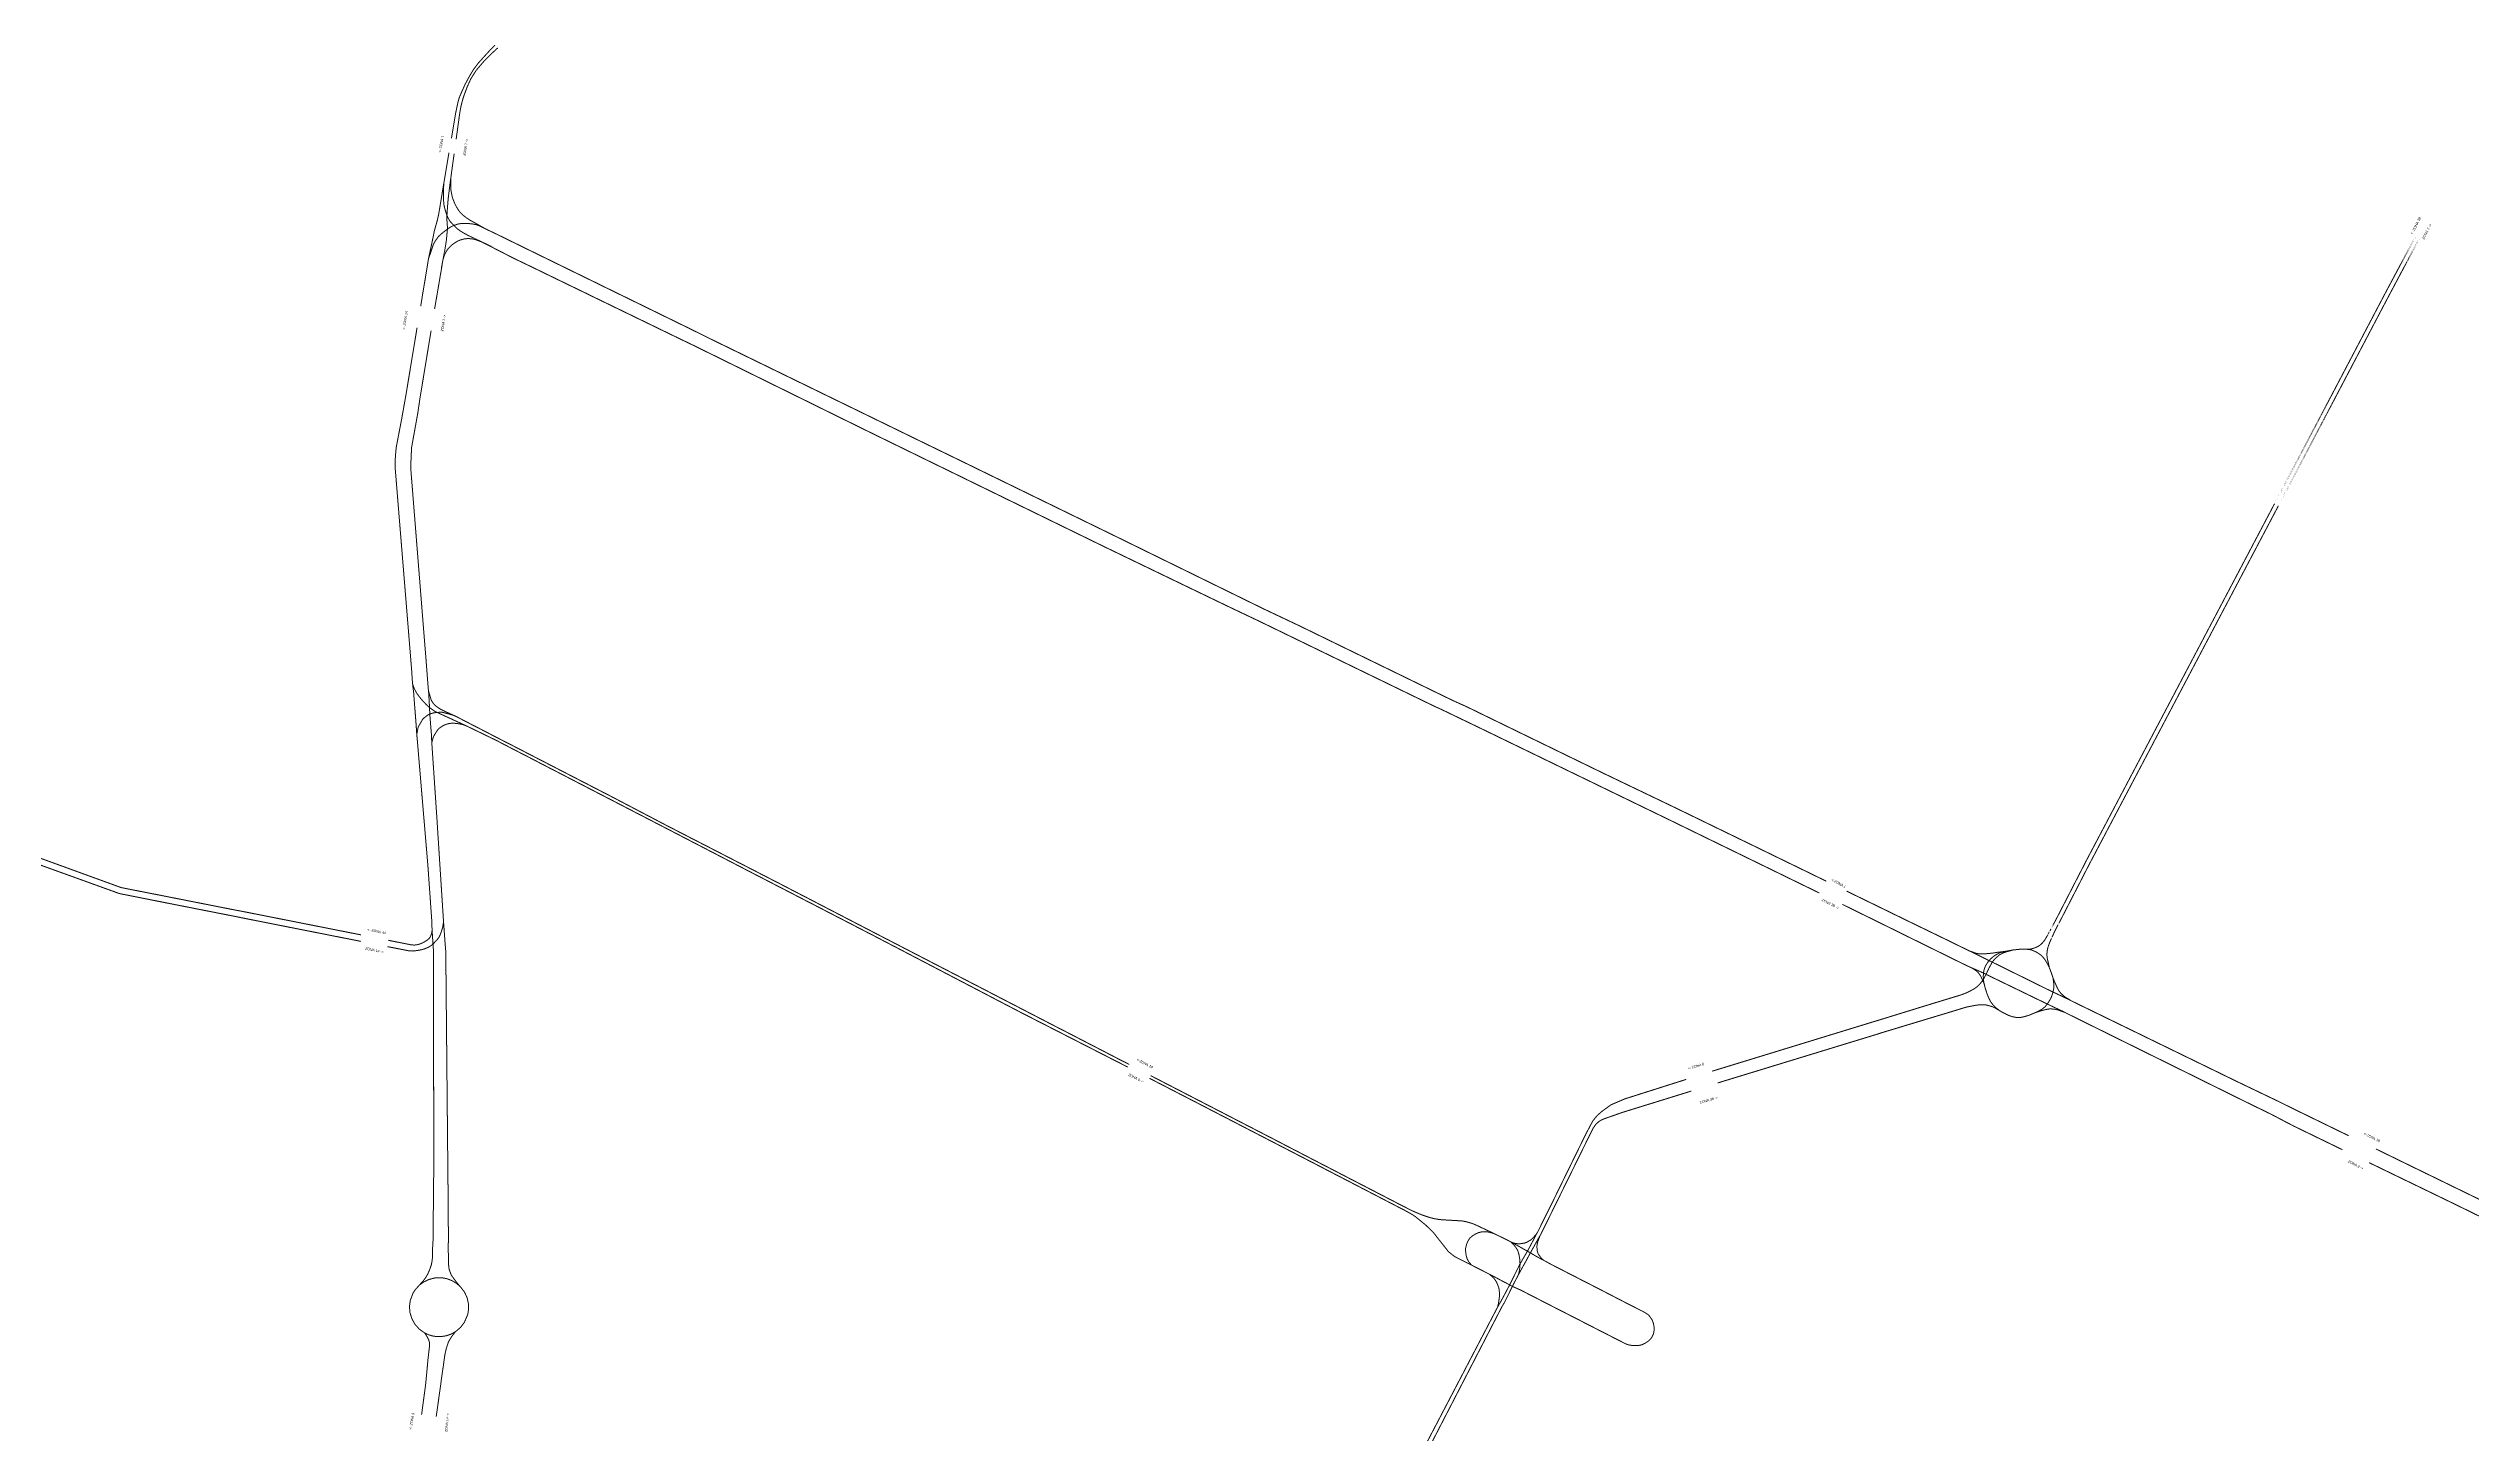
# Model space of a CAD drawing. Extents: x 1390859 to 1402934, y 4985335 to 4998118.
# Drawn here: x 1393870 to 1396289, y 4992168 to 4993551 of the extents above; entities that cross this region are included whole.
import ezdxf

# ---------------------------------------------------------------- set-up
doc = ezdxf.new("R2010")
doc.units = 0
doc.layers.add('Divisori', color=6, linetype='Continuous', lineweight=9)
for name, color, linetype in [('Zona01', 7, 'Continuous'), ('Zona03', 7, 'Continuous'), ('Zona07', 7, 'Continuous'), ('Zona08', 7, 'Continuous'), ('Zona14', 7, 'Continuous'), ('Zona38', 7, 'Continuous'), ('Zona44', 7, 'Continuous')]:
    doc.layers.add(name, color=color, linetype=linetype)
doc.styles.add('ARIAL', font='arial.ttf')

msp = doc.modelspace()

# ---------------------------------------------------------------- linework, layer by layer
at = {"layer": 'Zona01', "color": 3, "const_width": 1}
for points in [[(1394270.1, 4993446.4), (1394267.1, 4993428.3), (1394265.3, 4993417.5), (1394264.9, 4993415.4), (1394264.6, 4993402.4), (1394264.7, 4993399.2), (1394265.1, 4993394.5), (1394266.2, 4993389.7), (1394266.8, 4993387.8), (1394268.1, 4993383.9), (1394269.3, 4993381.2), (1394270.5, 4993379.1), (1394271.3, 4993377.8), (1394273.2, 4993375.8), (1394275.1, 4993373.9), (1394278.6, 4993370.4), (1394279.9, 4993369.5), (1394281.9, 4993368), (1394284.9, 4993366.2), (1394288.9, 4993364), (1394297.7, 4993359.8), (1394303.4, 4993357.1), (1394297.6, 4993359.3), (1394296.9, 4993359.6), (1394293, 4993360.5), (1394288.8, 4993360.7), (1394285.6, 4993360.4), (1394281.8, 4993359.4), (1394279.5, 4993358.5), (1394278.4, 4993357.9), (1394276.7, 4993356.9), (1394275.5, 4993356.2), (1394273.8, 4993354.9), (1394271.8, 4993353.2), (1394269.3, 4993350.5), (1394267.2, 4993347.4), (1394265.8, 4993344.7), (1394265.5, 4993343.8), (1394265.2, 4993343), (1394264.1, 4993339.3), (1394264.8, 4993343.1), (1394265, 4993343.8), (1394266.3, 4993350.9), (1394267.5, 4993358.6), (1394267.8, 4993362), (1394268.6, 4993370.1), (1394268.5, 4993373.6), (1394268.4, 4993374.4), (1394268.3, 4993376.5), (1394268.2, 4993377.9), (1394268.1, 4993379), (1394268.1, 4993383.9), (1394268.3, 4993387.2), (1394269.3, 4993400.1), (1394271.3, 4993416.4), (1394271.9, 4993420.7), (1394275.3, 4993445.4)], [(1394307, 4993370.2), (1394300.4, 4993373.9), (1394291.6, 4993378.8), (1394287.5, 4993381.4), (1394286.3, 4993382.4), (1394284.2, 4993384), (1394282.1, 4993386.1), (1394281.1, 4993387), (1394279.3, 4993389.6), (1394277.6, 4993392.3), (1394275.7, 4993396.1), (1394275.3, 4993397.2), (1394274.1, 4993400.1), (1394273.5, 4993401.9), (1394272.2, 4993408.4), (1394271.9, 4993413), (1394271.9, 4993416.3), (1394271.9, 4993420.7)], [(1394264.9, 4993415.4), (1394262.9, 4993403.3), (1394260.8, 4993390.4), (1394259.8, 4993384.7), (1394259.1, 4993381.5), (1394258.3, 4993378.2), (1394256, 4993370.1), (1394255.7, 4993369), (1394253.7, 4993359.3), (1394250.9, 4993346.1), (1394249.7, 4993340.6), (1394246.3, 4993319.7), (1394243.7, 4993304.5), (1394243.1, 4993300.3), (1394241.9, 4993293.2)], [(1395645.1, 4992719.1), (1395582.7, 4992749.5), (1395493.8, 4992792.7), (1395422.3, 4992827), (1395325.7, 4992874), (1395287.1, 4992892.8), (1395282.1, 4992895.1), (1395273.6, 4992898.9), (1395264, 4992903.5), (1395155.6, 4992956.3), (1395118.9, 4992974.2), (1395083.8, 4992990.8), (1394930.2, 4993066.1), (1394773.3, 4993142.6), (1394741.8, 4993157.9), (1394724.6, 4993166.3), (1394533.1, 4993259.6), (1394521.1, 4993265.6), (1394341.6, 4993353.4), (1394316.5, 4993365.7), (1394313.5, 4993367.1), (1394307.7, 4993369.9), (1394307, 4993370.2), (1394300.3, 4993373.5), (1394296.7, 4993374.7), (1394292.4, 4993375.5), (1394290.6, 4993375.6), (1394288.1, 4993375.9), (1394283.5, 4993375.8), (1394280.6, 4993375.5), (1394278.1, 4993374.9), (1394276.3, 4993374.2), (1394275.1, 4993373.9), (1394271.3, 4993372), (1394268.6, 4993370.1), (1394267.2, 4993369.1), (1394265.1, 4993367.5), (1394262.3, 4993365.2), (1394259.7, 4993362.8), (1394256.4, 4993358.2), (1394254.6, 4993355), (1394253.4, 4993351.4), (1394251.6, 4993346), (1394249.7, 4993340.6)], [(1394303.4, 4993357.1), (1394334.8, 4993341), (1394350.2, 4993333.6), (1394503.7, 4993259.1), (1394514.6, 4993253.9), (1394667, 4993178.8), (1394686.1, 4993169.4), (1394707.8, 4993158.8), (1394718.2, 4993153.7), (1394923.2, 4993053.6), (1395009.2, 4993012.1), (1395049.7, 4992992.6), (1395077.5, 4992979.4), (1395254.6, 4992893.4), (1395258.2, 4992891.8), (1395268, 4992887.2), (1395271.5, 4992885.5), (1395276.8, 4992882.9), (1395297.4, 4992873), (1395319.9, 4992862.1), (1395416.6, 4992815.2), (1395487.9, 4992780.6), (1395576.3, 4992737.5), (1395638.2, 4992707.3)], [(1394255.8, 4993290.5), (1394263.4, 4993334.9), (1394263.5, 4993336.1), (1394264.1, 4993339.3)]]:
    msp.add_lwpolyline(points, dxfattribs=at)
at = {"layer": 'Zona03', "color": 3, "const_width": 1}
for points in [[(1396311, 4992394.6), (1396193.7, 4992451.8)], [(1396187, 4992438.1), (1396273.5, 4992396.2), (1396298.8, 4992383.8)]]:
    msp.add_lwpolyline(points, dxfattribs=at)
at = {"layer": 'Zona07', "color": 3, "const_width": 1}
for points in [[(1394316.2, 4993553.8), (1394311.1, 4993548.8), (1394299.5, 4993536), (1394294.8, 4993529.8), (1394290.2, 4993522.1)], [(1394292, 4993520.2), (1394297.4, 4993528.8), (1394305.5, 4993538.2), (1394314, 4993546.6), (1394318.9, 4993551.1)], [(1394290.2, 4993522.1), (1394286.1, 4993514.4), (1394282.8, 4993507), (1394280.4, 4993501.4), (1394279.2, 4993497.3), (1394276.8, 4993485.9), (1394272.6, 4993460.8)], [(1394277.3, 4993459.9), (1394281, 4993486.7), (1394282.2, 4993493.2), (1394284.2, 4993500.7), (1394285.8, 4993505.4), (1394288.6, 4993512.8), (1394292, 4993520.2)]]:
    msp.add_lwpolyline(points, dxfattribs=at)
at = {"layer": 'Zona08', "color": 3, "const_width": 1}
for points in [[(1394969.5, 4992522.3), (1395025.3, 4992493.5), (1395130.7, 4992439), (1395218.8, 4992393.3), (1395223.9, 4992390.7), (1395229.8, 4992387.4), (1395230.7, 4992386.9), (1395232.9, 4992385.6), (1395235, 4992384.1), (1395238.1, 4992381.6), (1395245.2, 4992375.8), (1395248.4, 4992372.7), (1395253.4, 4992367.7), (1395259.4, 4992360), (1395262.2, 4992356.5), (1395267.6, 4992349.6), (1395268.2, 4992349), (1395273.3, 4992344.9), (1395275.6, 4992343.5), (1395291, 4992335.8)], [(1395313.2, 4992367.4), (1395297, 4992375.1), (1395292.7, 4992377), (1395290.2, 4992377.8), (1395287.2, 4992378.7), (1395284.3, 4992379.4), (1395281.4, 4992379.9), (1395278.5, 4992380.1), (1395274.5, 4992380.3), (1395273, 4992380.4), (1395266.1, 4992380.8), (1395258.9, 4992381.3), (1395253, 4992382.3), (1395247.7, 4992383.8), (1395241.2, 4992386), (1395231.8, 4992390), (1395225.3, 4992393.3), (1395220.2, 4992395.9), (1395131.9, 4992441.6), (1395085.8, 4992465.5), (1394970.6, 4992525)], [(1395505.2, 4992521.2), (1395444.1, 4992501.8), (1395430.3, 4992495.9), (1395421.5, 4992489.6), (1395416.5, 4992485.2), (1395414.8, 4992483.2), (1395412.5, 4992480.4), (1395410.6, 4992477.1), (1395409, 4992474.1), (1395405.1, 4992466.7), (1395373.2, 4992401.6), (1395356.8, 4992368.5), (1395356.1, 4992367.4), (1395351.2, 4992358), (1395349.1, 4992354.1), (1395348.6, 4992353.1), (1395347.2, 4992350.5), (1395346.8, 4992349.7), (1395345.7, 4992347.9), (1395340.4, 4992338.8), (1395339.4, 4992337.1), (1395329, 4992316.1), (1395326.4, 4992311.1), (1395323.6, 4992305.8), (1395322.5, 4992303.7), (1395321.9, 4992302.7), (1395320.3, 4992299.7), (1395318.6, 4992296.8), (1395316.9, 4992293.7)], [(1395337.8, 4992326.3), (1395342.3, 4992334.5), (1395344.2, 4992337.8), (1395345.3, 4992339.8), (1395348.7, 4992346.2), (1395349.7, 4992348), (1395350.2, 4992348.9), (1395352.1, 4992352.4), (1395352.5, 4992353), (1395354.3, 4992356.3), (1395359.4, 4992365.4), (1395360.2, 4992366.7), (1395376.7, 4992400.2), (1395410.1, 4992468), (1395412.3, 4992472.4), (1395413.5, 4992474.2), (1395414.9, 4992476.1), (1395416.3, 4992477.5), (1395417.9, 4992479), (1395420.3, 4992480.5), (1395423.4, 4992481.9), (1395434.3, 4992485.7), (1395440.4, 4992487.9), (1395510.4, 4992509.6)], [(1395313.2, 4992367.4), (1395309.5, 4992368.4), (1395308.5, 4992368.7), (1395304.9, 4992369.2), (1395301.2, 4992369), (1395298.2, 4992368.3), (1395294.9, 4992366.9), (1395291.9, 4992365), (1395289.2, 4992362.7), (1395287.5, 4992360.1), (1395286, 4992356.6), (1395285.1, 4992352.9), (1395285, 4992350), (1395285.5, 4992345.9), (1395286.6, 4992342), (1395288.3, 4992338.9), (1395291, 4992335.8)], [(1395330.1, 4992359), (1395325.7, 4992361.3), (1395313.2, 4992367.4)], [(1395369.9, 4992336.8), (1395367.2, 4992338.3), (1395365.1, 4992339.5), (1395363.1, 4992340.5), (1395356.2, 4992344.2), (1395352.1, 4992346.6), (1395349.7, 4992348), (1395348.5, 4992348.7), (1395346.8, 4992349.7), (1395340.2, 4992353.4), (1395338.4, 4992354.4), (1395331.2, 4992358.5), (1395330.1, 4992359)], [(1395337.8, 4992326.3), (1395338.4, 4992328.7), (1395338.8, 4992331), (1395339.2, 4992333.6), (1395339.4, 4992337.1), (1395339.1, 4992341.8), (1395338.3, 4992346.3), (1395337.5, 4992349.2), (1395336.7, 4992351.1), (1395335.1, 4992353.6), (1395333.9, 4992355.1), (1395333.1, 4992356), (1395330.1, 4992359)], [(1395356.1, 4992367.4), (1395354.7, 4992365.7), (1395352.2, 4992362.8), (1395349.9, 4992360.8), (1395348.1, 4992359.8), (1395347.1, 4992359.1), (1395343.9, 4992357.8), (1395342.9, 4992357.7), (1395341, 4992357.3), (1395339.8, 4992357.2), (1395337.8, 4992357.1), (1395335.5, 4992357.3), (1395333.5, 4992357.7), (1395331.2, 4992358.5)], [(1395363.1, 4992340.5), (1395361.8, 4992341.6), (1395360.2, 4992343.3), (1395359.5, 4992344.2), (1395358, 4992346.2), (1395357.6, 4992347), (1395357.2, 4992347.8), (1395356.6, 4992349.8), (1395356.3, 4992352.9), (1395356.2, 4992354.3), (1395356.3, 4992355.1), (1395356.4, 4992356.5), (1395357.3, 4992359.9), (1395359.4, 4992365.4)], [(1395291, 4992335.8), (1395306.2, 4992328), (1395308.5, 4992326.9)], [(1395308.5, 4992326.9), (1395310.9, 4992325.6), (1395313.3, 4992324.4), (1395321.3, 4992320.1), (1395329, 4992316.1), (1395330.3, 4992315.3), (1395331.7, 4992314.6), (1395338.8, 4992311.4), (1395339.4, 4992311.2), (1395347.9, 4992306.8), (1395432.5, 4992263.5), (1395444.4, 4992257.4), (1395447, 4992256.4), (1395449.6, 4992255.8), (1395453.8, 4992255.4), (1395457.4, 4992255.5), (1395461.2, 4992256.3), (1395464.4, 4992257.9), (1395467.7, 4992260.1), (1395469.9, 4992262.2), (1395471.4, 4992264.6), (1395472.6, 4992267.3), (1395473.1, 4992269.8), (1395473.3, 4992272.5), (1395473, 4992275.4), (1395472.3, 4992278.5), (1395471.1, 4992281.2), (1395469.5, 4992283.8), (1395467.2, 4992286.4), (1395462.9, 4992289.1), (1395449, 4992296.1), (1395427.8, 4992307.1), (1395369.9, 4992336.8)], [(1395228.7, 4992115), (1395319.7, 4992291.2), (1395321.8, 4992295.2), (1395323.6, 4992298.1), (1395327.3, 4992305.5), (1395329.1, 4992309.1), (1395329.4, 4992309.8), (1395330.1, 4992311.2), (1395331.7, 4992314.6), (1395337.8, 4992326.3)], [(1395308.5, 4992326.9), (1395309.9, 4992325.7), (1395311.2, 4992324.7), (1395311.8, 4992324.1), (1395312.7, 4992323.2), (1395313.3, 4992322.7), (1395315.4, 4992319.7), (1395316.8, 4992316.8), (1395318, 4992313.7), (1395318.4, 4992312), (1395318.6, 4992310.6), (1395318.9, 4992307.1), (1395318.9, 4992306.2), (1395318.7, 4992303.5), (1395318.4, 4992301.3), (1395318.3, 4992300.7), (1395317.8, 4992297.2), (1395316.9, 4992293.7)], [(1395316.9, 4992293.7), (1395224.6, 4992117.1)]]:
    msp.add_lwpolyline(points, dxfattribs=at)
at = {"layer": 'Zona14', "color": 3, "const_width": 1}
for points in [[(1394238.3, 4993271.8), (1394234, 4993245.7), (1394227.1, 4993204.1), (1394223, 4993181.1), (1394217.5, 4993152.3), (1394216.7, 4993143.9), (1394216.5, 4993139.7), (1394216.5, 4993130.9), (1394232.9, 4992929.6), (1394233.7, 4992917.1), (1394233.8, 4992916.4), (1394234.9, 4992907.3), (1394235.2, 4992902.9), (1394236.2, 4992890.2), (1394237.4, 4992874.6), (1394238, 4992865.5)], [(1394257.4, 4992184.6), (1394257.4, 4992184.6), (1394261.8, 4992215.8), (1394262.6, 4992222.1), (1394264.7, 4992236.5), (1394266, 4992246.1), (1394267.5, 4992252.7), (1394269.6, 4992259.1), (1394272.4, 4992263.9), (1394276.6, 4992269.3), (1394281.7, 4992273.6), (1394285.6, 4992278.8), (1394288.9, 4992286.6), (1394289.7, 4992291.7), (1394289.5, 4992297.6), (1394288.2, 4992303.4), (1394285.5, 4992309.1), (1394281.6, 4992314.1), (1394278, 4992318.4), (1394275.1, 4992322.1), (1394272.4, 4992326), (1394270.3, 4992331.6), (1394269.7, 4992336.5), (1394269.6, 4992345.5), (1394269.4, 4992350.4), (1394269.5, 4992353.1), (1394269.5, 4992358), (1394269.6, 4992361.6), (1394269.2, 4992413.1), (1394268.9, 4992443.4), (1394267.1, 4992633.3), (1394267, 4992640.1), (1394266.9, 4992649.6), (1394266.4, 4992655.3), (1394264.7, 4992678.8), (1394258.7, 4992772.2), (1394258.2, 4992780.3), (1394253, 4992857.2), (1394252.5, 4992867.5), (1394251.9, 4992874.2), (1394251, 4992886.1), (1394250.7, 4992892.6), (1394250.6, 4992894.7), (1394249.8, 4992908.7), (1394249.5, 4992910.8), (1394248.7, 4992921.1), (1394247.1, 4992942.2), (1394246.5, 4992949.3), (1394232, 4993131.1), (1394232.2, 4993139), (1394232.4, 4993141.2), (1394232.7, 4993151.4), (1394238.9, 4993185.8), (1394241.3, 4993202), (1394252.3, 4993268.8)], [(1394233.8, 4992916.4), (1394234.6, 4992913.8), (1394235.7, 4992911), (1394237.1, 4992908.3), (1394238.7, 4992905.7), (1394242.5, 4992900.8), (1394245.5, 4992897.5), (1394247.6, 4992895.3), (1394250.7, 4992892.6), (1394252.7, 4992891), (1394254.3, 4992889.9), (1394256.1, 4992888.7), (1394258.3, 4992887.6), (1394263.5, 4992885.2), (1394286.4, 4992874.7)], [(1394276.6, 4992883.9), (1394264.9, 4992889.2), (1394263.1, 4992890.1), (1394260.3, 4992891.7), (1394257.7, 4992893.5), (1394255.8, 4992895.1), (1394254.3, 4992896.9), (1394253.2, 4992898.6), (1394252.3, 4992900.3), (1394249.8, 4992908.7)], [(1394276.6, 4992883.9), (1394273.1, 4992885.2), (1394268.4, 4992886.5), (1394263.3, 4992887.8), (1394261.4, 4992887.8), (1394258.3, 4992887.6), (1394255, 4992887.2), (1394251, 4992886.1), (1394248.9, 4992884.9), (1394245.5, 4992882.3), (1394243.9, 4992880.8), (1394241.2, 4992876.1), (1394239.6, 4992873.5), (1394239.1, 4992871.7), (1394238, 4992865.5)], [(1394949.3, 4992536.1), (1394946.6, 4992537.5), (1394943.2, 4992539.2), (1394901.1, 4992561), (1394871.8, 4992576.1), (1394795.3, 4992615.7), (1394695.1, 4992667.5), (1394602.7, 4992715.4), (1394590.1, 4992721.9), (1394488.4, 4992774.2), (1394430.4, 4992804.6), (1394330.3, 4992856.2), (1394318.4, 4992862.3), (1394276.6, 4992883.9)], [(1394238, 4992865.5), (1394238.4, 4992861.4), (1394249.1, 4992734.6), (1394252.9, 4992680.8), (1394253.3, 4992669.8), (1394254.2, 4992656.4), (1394254.6, 4992650.6), (1394254.8, 4992641), (1394254.9, 4992426.6), (1394254.6, 4992400.6), (1394254.4, 4992372.7), (1394254.2, 4992359.6), (1394253.8, 4992352.8), (1394253.7, 4992349.4), (1394253.5, 4992341.1), (1394252.6, 4992336.3), (1394251, 4992331.6), (1394249, 4992327), (1394246.8, 4992323.2), (1394244.5, 4992320.1), (1394241, 4992316.3), (1394240.4, 4992315.6), (1394236.6, 4992311.4), (1394234.3, 4992308), (1394231.5, 4992300.5), (1394230.7, 4992294.5), (1394231.2, 4992288.5), (1394233.1, 4992282.3), (1394236.3, 4992276.6), (1394240.6, 4992271.8), (1394246, 4992268), (1394248.5, 4992264), (1394249.9, 4992261.2), (1394250.7, 4992258.4), (1394250.8, 4992255.7), (1394249.1, 4992241.1), (1394248.7, 4992236.3), (1394247.7, 4992225.7), (1394246.8, 4992216.3), (1394242.8, 4992186.5)], [(1394253, 4992857.2), (1394254.2, 4992862), (1394254.9, 4992863.8), (1394256, 4992865.7), (1394258.1, 4992869.1), (1394259.1, 4992870.5), (1394260.5, 4992871.9), (1394264.2, 4992874.3), (1394266.5, 4992875.4), (1394269.2, 4992876.3), (1394271.5, 4992876.7), (1394274.2, 4992876.9), (1394278.2, 4992876.5), (1394279.8, 4992876.3), (1394281.4, 4992876), (1394282.5, 4992875.8), (1394283.7, 4992875.5), (1394285, 4992875.1), (1394286.4, 4992874.7), (1394307.1, 4992864.7), (1394317.1, 4992859.8), (1394429, 4992801.9), (1394487.2, 4992771.8), (1394550.8, 4992738.8), (1394578.4, 4992724.5), (1394587, 4992720.1), (1394588.7, 4992719.2), (1394693.8, 4992664.9), (1394793.8, 4992612.7), (1394839.4, 4992588.9), (1394858, 4992579.4), (1394870.3, 4992573.1), (1394946.6, 4992534.1), (1394947.9, 4992533.5)], [(1394208.7, 4992653.8), (1394230, 4992649.6), (1394234.3, 4992649.4), (1394237.8, 4992649.8), (1394241.3, 4992650.4), (1394243.7, 4992650.9), (1394246, 4992651.6), (1394248.3, 4992652.6), (1394250.5, 4992653.7), (1394252.6, 4992655), (1394254.2, 4992656.4), (1394257.5, 4992659.8), (1394258.6, 4992661.1), (1394259.7, 4992662.4), (1394260.5, 4992663.9), (1394261.4, 4992665.7), (1394262, 4992667.2), (1394262.6, 4992668.9), (1394263.2, 4992670.9), (1394263.8, 4992672.8), (1394264.2, 4992675.2), (1394264.7, 4992678.8)], [(1394253.3, 4992669.8), (1394252.8, 4992667.1), (1394252.2, 4992665.2), (1394251.4, 4992663.4), (1394250.3, 4992661.8), (1394248.3, 4992660.2), (1394246.1, 4992658.8), (1394243.8, 4992657.5), (1394241.1, 4992656.4), (1394239.6, 4992656), (1394238.1, 4992655.6), (1394236.3, 4992655.4), (1394234.5, 4992655.4), (1394232.9, 4992655.5), (1394231.2, 4992655.8), (1394209.6, 4992660.1)], [(1394281.6, 4992314.1), (1394277.7, 4992317.6), (1394273.1, 4992320.3), (1394268.2, 4992322.2), (1394264, 4992323), (1394259.8, 4992323.2), (1394255.5, 4992322.9), (1394250, 4992321.4), (1394245, 4992319), (1394241.1, 4992316.2), (1394240.4, 4992315.6)], [(1394246, 4992268), (1394249.7, 4992266.3), (1394253.6, 4992265.1), (1394258.1, 4992264.4), (1394262.5, 4992264.5), (1394266.8, 4992265.1), (1394271.9, 4992266.8), (1394276.6, 4992269.3)]]:
    msp.add_lwpolyline(points, dxfattribs=at)
at = {"layer": 'Zona38', "color": 3, "const_width": 1}
for points in [[(1396233.8, 4993363.7), (1396202.7, 4993305.4)], [(1396237.7, 4993361.9), (1396206.6, 4993303.4)], [(1396092.6, 4993096), (1396202.7, 4993305.4)], [(1396096.5, 4993094), (1396206.6, 4993303.4)], [(1395869.4, 4992671.4), (1395875.4, 4992682.7), (1395904.1, 4992738.5), (1396092.6, 4993096), (1395904.1, 4992738.5), (1395875.4, 4992682.7)], [(1395866.3, 4992665.7), (1395867.7, 4992668.3)], [(1395867.7, 4992668.3), (1395869.4, 4992671.4)]]:
    msp.add_lwpolyline(points, close=True, dxfattribs=at)
for points in [[(1395876.5, 4992675.6, 0.017586), (1395870.4, 4992663), (1395869.3, 4992660.6), (1395868.8, 4992659.5), (1395869.3, 4992660.6), (1395870.4, 4992663, -0.017586), (1395876.5, 4992675.6), (1395879.2, 4992680.7), (1395907.9, 4992736.5), (1396096.5, 4993094), (1395907.9, 4992736.5), (1395879.2, 4992680.7)], [(1395849.2, 4992651.4, -0.036699), (1395845, 4992651.2, 0.036699)], [(1395849.9, 4992651.6, -0.004145), (1395849.2, 4992651.4, 0.004145)], [(1395850.7, 4992651.8, -0.005018), (1395849.9, 4992651.6, 0.005018)], [(1395852.2, 4992652.2, -0.006763), (1395851.4, 4992652, -0.005891), (1395850.7, 4992651.8, 0.005891), (1395851.4, 4992652, 0.006763)], [(1395852.9, 4992652.4, -0.007636), (1395852.2, 4992652.2, 0.007636)], [(1395853.6, 4992652.7, -0.008509), (1395852.9, 4992652.4, 0.008509)], [(1395854.3, 4992652.9, -0.009381), (1395853.6, 4992652.7, 0.009381)], [(1395855, 4992653.2, -0.010254), (1395854.3, 4992652.9, 0.010254)], [(1395860.2, 4992656.8, -0.085024), (1395855, 4992653.2, 0.085024)], [(1395860.7, 4992657.3, -0.010254), (1395860.2, 4992656.8, 0.010254)], [(1395861.2, 4992657.9, -0.009381), (1395860.7, 4992657.3, 0.009381)], [(1395861.7, 4992658.5, -0.008509), (1395861.2, 4992657.9, 0.008509)], [(1395862.2, 4992659.1, -0.007636), (1395861.7, 4992658.5, 0.007636)], [(1395862.7, 4992659.7, -0.006763), (1395862.2, 4992659.1, 0.006763)], [(1395863.1, 4992660.3, -0.005891), (1395862.7, 4992659.7, 0.005891)], [(1395863.5, 4992660.9, -0.005018), (1395863.1, 4992660.3, 0.005018)], [(1395863.9, 4992661.6, -0.004145), (1395863.5, 4992660.9, 0.004145)], [(1395866.3, 4992665.7, -0.019637), (1395863.9, 4992661.6, 0.019637)], [(1395865.7, 4992642.1, -0.095237), (1395866, 4992651.5, 0.095237)], [(1395866, 4992640.6, -0.014099), (1395865.7, 4992642.1, 0.014099)], [(1395866, 4992651.5, -0.007636), (1395866.2, 4992652.2, 0.007636)], [(1395866.2, 4992652.2, -0.006763), (1395866.4, 4992653, 0.006763)], [(1395866.4, 4992653, -0.005891), (1395866.6, 4992653.7, 0.005891)], [(1395866.6, 4992653.7, -0.005018), (1395866.9, 4992654.4, 0.005018)], [(1395866.9, 4992654.4, -0.004145), (1395867.1, 4992655.2, 0.004145)], [(1395867.1, 4992655.2, -0.019637), (1395868.8, 4992659.5, 0.019637)], [(1395866.2, 4992639.9, -0.005891), (1395866, 4992640.6, 0.005891)], [(1395866.6, 4992638.4, -0.009454), (1395866.2, 4992639.9, 0.009454)], [(1395867.8, 4992632.7, -0.007341), (1395866.6, 4992638.4, 0.007341)]]:
    msp.add_lwpolyline(points, format="xyb", close=True, dxfattribs=at)
for points in [[(1395661.1, 4992696), (1395699.9, 4992676.9), (1395780, 4992637.4), (1395785.1, 4992634.9), (1395790.4, 4992632.5), (1395795.8, 4992630.2), (1395799.3, 4992628.6), (1395802.1, 4992627.4), (1395804.6, 4992626.1), (1395865.7, 4992596.5), (1395870, 4992594.4), (1395881.6, 4992589), (1395883, 4992588.2), (1396069.7, 4992495.9), (1396076.1, 4992492.8), (1396089.3, 4992486.4), (1396103.7, 4992478.8), (1396104.1, 4992478.6), (1396112, 4992474.5), (1396160.4, 4992451)], [(1395740.1, 4992672.8), (1395665.4, 4992709.2)], [(1396166.5, 4992465), (1396110.7, 4992492.2), (1396096, 4992499.5), (1396083.6, 4992505.4), (1396082.2, 4992506.1), (1396055.9, 4992518.7), (1395889, 4992600), (1395887.5, 4992600.8), (1395879.6, 4992604.6), (1395875.8, 4992606.4), (1395871.4, 4992608.4), (1395865.9, 4992611.1), (1395810.8, 4992638.3), (1395807.7, 4992639.8), (1395805.4, 4992640.9), (1395791.5, 4992647.9), (1395787.5, 4992649.7), (1395766.1, 4992660.2), (1395740.1, 4992672.8)], [(1395838.8, 4992651.2), (1395831.2, 4992650.4), (1395825, 4992648.6), (1395821, 4992647.2), (1395817.7, 4992645.4), (1395816.8, 4992644.5), (1395815.2, 4992643.2), (1395812.9, 4992641), (1395810.8, 4992638.3), (1395807.5, 4992632.4), (1395804.6, 4992626.1), (1395803.3, 4992623.7), (1395802, 4992621.3), (1395801.3, 4992620.1), (1395799.9, 4992618.3), (1395799, 4992617.2), (1395797.8, 4992615.8), (1395795.7, 4992613.8), (1395793.1, 4992611.9), (1395789.4, 4992609.8), (1395785.1, 4992607.7), (1395780, 4992605.7), (1395743.6, 4992594.6), (1395696.3, 4992580), (1395692.6, 4992578.9), (1395534.4, 4992530.4), (1395531.2, 4992529.4)], [(1395822.9, 4992648.9), (1395815.2, 4992648), (1395811.2, 4992647.3), (1395809, 4992647.1), (1395804.7, 4992646.7), (1395801.6, 4992646.6), (1395798.6, 4992646.6), (1395795.2, 4992646.9), (1395791.7, 4992648.2), (1395787.5, 4992649.7)], [(1395831.2, 4992650.4), (1395828.4, 4992649.9), (1395822.9, 4992648.9), (1395818.6, 4992647.8), (1395814.5, 4992645.7), (1395811.6, 4992643.7), (1395809, 4992641.3), (1395807.7, 4992639.8), (1395806.5, 4992638.4), (1395804.4, 4992635.2), (1395803.9, 4992634.1), (1395803, 4992632), (1395802.2, 4992628.5), (1395802.1, 4992627.4), (1395801.8, 4992624.3), (1395802, 4992621.3), (1395802.1, 4992619.8), (1395802.8, 4992616.3), (1395803.1, 4992615.2), (1395803.6, 4992612.8), (1395805.6, 4992606.7), (1395807.4, 4992602.3), (1395809.3, 4992598.6), (1395811.6, 4992595.6), (1395814.6, 4992592.6), (1395818.2, 4992589.8)], [(1395866, 4992636.4), (1395863, 4992641.4), (1395859.9, 4992644.9), (1395855.2, 4992648.2), (1395849.7, 4992650.6), (1395845, 4992651.2), (1395838.8, 4992651.2)], [(1395536.6, 4992517.6), (1395543, 4992519.6), (1395696.4, 4992566.5), (1395699.7, 4992567.6), (1395772.2, 4992589.5), (1395783.9, 4992593.1), (1395785.4, 4992593.5), (1395795.2, 4992595.4), (1395799.6, 4992595.7), (1395802.4, 4992595.8), (1395804.4, 4992595.6), (1395810.7, 4992593.9), (1395814.2, 4992592.2), (1395818.2, 4992589.8), (1395820.2, 4992588.6), (1395822.3, 4992587.5), (1395827.2, 4992585.1), (1395831.3, 4992583.7), (1395835.2, 4992583), (1395839.8, 4992583.2), (1395843.1, 4992583.9), (1395848.1, 4992585.5), (1395854.3, 4992588.1), (1395856.5, 4992589.1), (1395860.7, 4992591.5), (1395863.5, 4992593.7), (1395865.7, 4992596.5), (1395866.5, 4992597.6), (1395869.2, 4992602.1), (1395869.7, 4992603.1), (1395871.1, 4992607.1), (1395871.4, 4992608.4), (1395872.1, 4992611.8), (1395872.2, 4992616.6), (1395871.4, 4992622.8), (1395869.5, 4992628.3), (1395867.8, 4992632.7), (1395866, 4992636.4)], [(1395790.4, 4992632.5), (1395794.6, 4992629.8), (1395796.7, 4992628), (1395798.5, 4992625.4), (1395799.2, 4992624.5), (1395800.1, 4992622.6), (1395801.3, 4992620.1), (1395802.8, 4992616.3)], [(1395889, 4992600), (1395887.6, 4992601), (1395883.9, 4992603.2), (1395881.3, 4992605.3), (1395879.1, 4992607.4), (1395877.4, 4992609.5), (1395876.8, 4992610.7), (1395875.4, 4992613.3), (1395874.4, 4992615.5), (1395873.7, 4992617.1), (1395872.5, 4992619.8), (1395871.4, 4992622.8)], [(1395854.3, 4992588.1), (1395856.9, 4992588.9), (1395859.1, 4992589.6), (1395862.3, 4992590.5), (1395865.4, 4992591.2), (1395867.8, 4992591.6), (1395870.8, 4992591.5), (1395873.7, 4992591.2), (1395876.6, 4992590.5), (1395881.5, 4992588.7), (1395883, 4992588.2)]]:
    msp.add_lwpolyline(points, dxfattribs=at)
at = {"layer": 'Zona44', "color": 3, "const_width": 1}
for points in [[(1393806.7, 4992755.3), (1393933.8, 4992709.4), (1393940.9, 4992706.8), (1393988.2, 4992697.4), (1394055.3, 4992684.2), (1394062.6, 4992682.7), (1394109, 4992673.5), (1394173.8, 4992660.7), (1394182.2, 4992659)], [(1394182.4, 4992665.5), (1394110.2, 4992679.8), (1394063.7, 4992689), (1394056.7, 4992690.3), (1394023.8, 4992696.8), (1393980.7, 4992705.3), (1393951.6, 4992711), (1393942.7, 4992712.8), (1393936.1, 4992715.2), (1393896.5, 4992729.6), (1393831.6, 4992753.2)]]:
    msp.add_lwpolyline(points, dxfattribs=at)

# ---------------------------------------------------------------- texts
at = {"layer": 'Divisori', "style": 'ARIAL'}
for s, rotation, p in [('<- ZONA 1', 80.9061, (1394262.2, 4993446.5)), ('ZONA 7 ->', 80.9061, (1394286.6, 4993443.4)), ('<- ZONA 38', 63.5645, (1396230.6, 4993364.5)), ('ZONA 2 ->', 63.5645, (1396241.9, 4993359.6)), ('<- ZONA 14', 80.9061, (1394226.1, 4993269.6)), ('ZONA 1 ->', 80.9061, (1394264.4, 4993267.9)), ('<-ZONA 1', 333.0254, (1395649.8, 4992719.6)), ('ZONA 38 ->', 333.0254, (1395640.2, 4992699.6)), ('<- ZONA 44', 348.0908, (1394188.5, 4992669.9)), ('ZONA 14 ->', 348.0908, (1394186.3, 4992650.9)), ('ZONA 8 ->', 333.0254, (1394948, 4992525.1)), ('<-ZONA 14', 333.0254, (1394956.3, 4992540.1)), ('<- ZONA 8', 16.4149, (1395507.3, 4992530.9)), ('ZONA 38 ->', 16.4149, (1395519.2, 4992496.8)), ('<-ZONA 38', 333.0254, (1396181.3, 4992466.3)), ('ZONA 3 ->', 333.0254, (1396165.5, 4992438.5)), ('<- ZONA 9', 79.9396, (1394232.7, 4992171.6)), ('ZONA 14 ->', 84.7365, (1394268.6, 4992169.2))]:
    msp.add_text(s, height=2.5, rotation=rotation, dxfattribs=at).set_placement(p)

doc.saveas('drawing.dxf')
